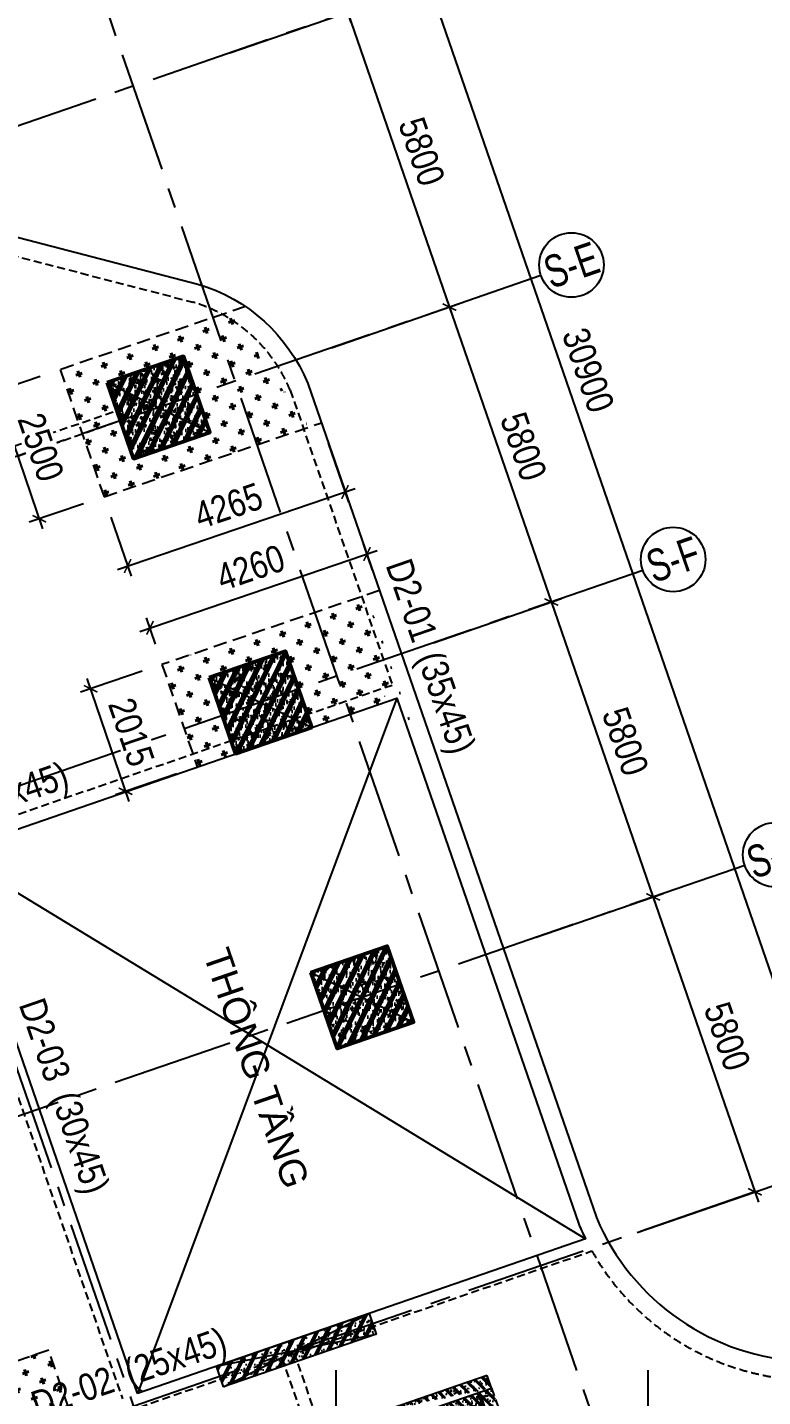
# Model space of a CAD drawing. Header units: millimetres. Extents: x -80883 to 1826631, y -376836 to 309394.
# Drawn here: x 1123186 to 1136849, y -313484 to -288030 of the extents above; entities that cross this region are included whole.
import ezdxf
from ezdxf.enums import TextEntityAlignment as Align

# ---------------------------------------------------------------- set-up
doc = ezdxf.new("R2010")
doc.units = ezdxf.units.MM
doc.header["$LTSCALE"] = 100
doc.header["$PDMODE"] = 32
doc.header["$PDSIZE"] = 2.5
for name, pattern in [('CENTER2', [1.125, 0.75, -0.125, 0.125, -0.125]), ('DASHED', [4.5, 3, -1.5]), ('HIDDEN', [0.375, 0.25, -0.125])]:
    doc.linetypes.add(name, pattern=pattern)
for name, color, linetype, lineweight in [('0-Hatch', 250, 'Continuous', 40), ('ccu12-Tencaukien', 9, 'Continuous', 15), ('KT-Net cot vach', 6, 'Continuous', 50), ('ST_MBDV Cot vach 220805$0$Xref_ST_MBDV Cot vach 30.7.2022$0$KT-Net cot vach', 6, 'Continuous', 50)]:
    doc.layers.add(name, color=color, linetype=linetype, lineweight=lineweight)
for name, color, linetype in [('0-khuat', 3, 'HIDDEN'), ('A-GLAZ', 135, 'Continuous'), ('ccu11-Khuat', 9, 'DASHED'), ('ccu11-Thay', 7, 'Continuous'), ('ccu12-Text', 31, 'Continuous'), ('ccu12-Truc', 13, 'CENTER2'), ('KC2-DIM', 251, 'Continuous'), ('KT-Dim', 8, 'Continuous'), ('xref.asix of  podium$0$xref.asix of  podium$0$Xref_ST_MBDV Cot vach 30.7.2022$0$KT-Net cot vach', 6, 'Continuous'), ('Xref_ST_MBDV Cot vach 30.7.2022$0$KT-Net cot vach', 6, 'Continuous'), ('Xref_ST_MBDV Cot vach 30.7.2022|Xref_ST_MBDV Cot vach 30.7.2022|Xref_ST_MBDV Cot vach 30.7.2022|Xref_ST_MBDV Cot vach 30.7.2022|A-GRID-SYM', 50, 'Continuous'), ('Xref_ST_MBDV Cot vach 30.7.2022|Xref_ST_MBDV Cot vach 30.7.2022|Xref_ST_MBDV Cot vach 30.7.2022|Xref_ST_MBDV Cot vach 30.7.2022|KC-Betong', 6, 'Continuous')]:
    doc.layers.add(name, color=color, linetype=linetype)
doc.styles.add('Arial', font='arial.ttf', dxfattribs={"width": 0.7})
doc.styles.add('Arial Narrow', font='ARIALN.TTF')
doc.styles.add('HBA-Text', font='GOTHIC.TTF')
doc.dimstyles.new('ccu12-200', dxfattribs={"dimscale": 200, "dimtxt": 2.5, "dimasz": 1, "dimexe": 1, "dimexo": 2, "dimgap": 1, "dimtad": 1, "dimdec": 0, "dimrnd": 5, "dimdsep": 46, "dimtxsty": 'Arial Narrow', "dimblk": 'ARCHTICK', "dimcen": -1, "dimdle": 1, "dimclrd": 256, "dimclre": 256, "dimclrt": 3, "dimadec": 0, "dimazin": 2, "dimtfac": 0.1, "dimtdec": 0, "dimtmove": 0, "dimatfit": 1, "dimldrblk": 'ARCHTICK', "dimfxl": 1, "dimtvp": 0.8333333333333334, "dimtolj": 1, "dimtzin": 12, "dimarcsym": 0})

# ---------------------------------------------------------------- blocks, each defined once
blk = doc.blocks.new('_ARCHTICK')
at = {"color": 0, "linetype": 'ByBlock', "const_width": 0.15}
blk.add_lwpolyline([(-0.5, -0.5), (0.5, 0.5)], dxfattribs=at)
blk = doc.blocks.new('*D994')
at = {"layer": 'Defpoints', "color": 0, "transparency": 16777216}
for p in [(369540.1568463369, -50987.29101526499), (374001.6793293455, -55582.90048880671), (371432.2993522154, -56469.97258824774, -0.001541574509502541)]:
    blk.add_point(p, dxfattribs=at)
at = {"layer": 'KT-Dim', "lineweight": -2, "transparency": 16777216}
for p, q in [((369918.2570784424, -50856.75284275699), (372297.9259439127, -50035.17803667279)), ((372043.606741606, -49911.39700687397), (374066.9484155995, -55771.95060485942)), ((371810.3995843211, -56339.43441573973), (374190.7294453983, -55517.63140255265))]:
    blk.add_line(p, q, dxfattribs=at)
at = {"layer": 'KT-Dim', "lineweight": -2, "transparency": 16777216, "xscale": 200, "yscale": 200, "zscale": 200}
for p, rotation in [((372108.8758278599, -50100.44712292677), 109.0471074728855), ((374001.6793293455, -55582.90048880663), 289.0471074728856)]:
    blk.add_blockref('_ARCHTICK', p, dxfattribs=dict(at, rotation=rotation))
at = {"layer": 'KT-Dim', "color": 3, "transparency": 16777216, "insert": (373485.637401111, -52693.09313867637), "char_height": 500, "attachment_point": 5, "rotation": 289.04710747288556, "style": 'Arial Narrow'}
blk.add_mtext('\\A1;5800', dxfattribs=at)
blk = doc.blocks.new('*D995')
at = {"layer": 'Defpoints', "color": 0, "transparency": 16777216}
for p in [(367648.0184263776, -45504.6080316184, -0.001541574509499016), (372109.5395214034, -50100.21798436528), (369540.1611836329, -50987.28951782151)]:
    blk.add_point(p, dxfattribs=at)
at = {"layer": 'KT-Dim', "lineweight": -2, "transparency": 16777216}
for p, q in [((370151.4669336615, -44428.71450242582), (372174.8086076574, -50289.26810041799)), ((368026.1186584832, -45374.0698591104), (370405.7861359683, -44552.49553222465)), ((369918.2614157385, -50856.75134531352), (372298.5896374562, -50034.94889811127))]:
    blk.add_line(p, q, dxfattribs=at)
at = {"layer": 'KT-Dim', "lineweight": -2, "transparency": 16777216, "xscale": 200, "yscale": 200, "zscale": 200}
for p, rotation in [((370216.7360199156, -44617.76461847861), 109.0471074728855), ((372109.5395214034, -50100.21798436523), 289.0471074728856)]:
    blk.add_blockref('_ARCHTICK', p, dxfattribs=dict(at, rotation=rotation))
at = {"layer": 'KT-Dim', "color": 3, "transparency": 16777216, "insert": (371593.4975931678, -47210.41063423163), "char_height": 500, "attachment_point": 5, "rotation": 289.04710747288556, "style": 'Arial Narrow'}
blk.add_mtext('\\A1;5800', dxfattribs=at)
blk = doc.blocks.new('*D999')
at = {"layer": 'Defpoints', "color": 0, "transparency": 16777216}
for p in [(371432.9632642537, -56469.74337386235, 0.0007328238285898986), (375894.4857472667, -61065.35284741067), (373325.10577014, -61952.42494685058, 0.0007638141083008421)]:
    blk.add_point(p, dxfattribs=at)
at = {"layer": 'KT-Dim', "lineweight": -2, "transparency": 16777216}
for p, q in [((373936.4131595246, -55393.84936547071), (375959.7548335206, -61254.40296346338)), ((371811.0634963593, -56339.20520135434), (374190.7323618314, -55517.63039526953)), ((373703.2060022455, -61821.88677434257), (376083.5358633195, -61000.08376115661))]:
    blk.add_line(p, q, dxfattribs=at)
at = {"layer": 'KT-Dim', "lineweight": -2, "transparency": 16777216, "xscale": 200, "yscale": 200, "zscale": 200}
for p, rotation in [((374001.6822457786, -55582.89948152351), 109.0471074728855), ((375894.4857472667, -61065.35284741058), 289.0471074728856)]:
    blk.add_blockref('_ARCHTICK', p, dxfattribs=dict(at, rotation=rotation))
at = {"layer": 'KT-Dim', "color": 3, "transparency": 16777216, "insert": (375378.4438190309, -58175.5454972767), "char_height": 500, "attachment_point": 5, "rotation": 289.04710747288556, "style": 'Arial Narrow'}
blk.add_mtext('\\A1;5800', dxfattribs=at)
blk = doc.blocks.new('*D1000')
at = {"layer": 'Defpoints', "color": 0, "transparency": 16777216}
for p in [(373325.7696821648, -61952.19573245836, 0.0007356123916695267), (377787.2921651835, -66547.80520600891), (375217.9121880565, -67434.87730544893, 0.0007666026713804702)]:
    blk.add_point(p, dxfattribs=at)
at = {"layer": 'KT-Dim', "lineweight": -2, "transparency": 16777216}
for p, q in [((373703.8699142704, -61821.65755995034), (376083.5387797469, -61000.08275386399)), ((375829.2195774401, -60876.30172406518), (377852.5612514374, -66736.8553220616)), ((375596.012420162, -67304.33913294092), (377976.3422812363, -66482.53611975488))]:
    blk.add_line(p, q, dxfattribs=at)
at = {"layer": 'KT-Dim', "lineweight": -2, "transparency": 16777216, "xscale": 200, "yscale": 200, "zscale": 200}
for p, rotation in [((375894.4886636941, -61065.35184011795), 109.0471074728855), ((377787.2921651835, -66547.80520600884), 289.0471074728856)]:
    blk.add_blockref('_ARCHTICK', p, dxfattribs=dict(at, rotation=rotation))
at = {"layer": 'KT-Dim', "color": 3, "transparency": 16777216, "insert": (377271.2502369471, -63657.99785587307), "char_height": 500, "attachment_point": 5, "rotation": 289.04710747288556, "style": 'Arial Narrow'}
blk.add_mtext('\\A1;5800', dxfattribs=at)
blk = doc.blocks.new('GRID-SYM-flat-103')
at = {"layer": 'Xref_ST_MBDV Cot vach 30.7.2022|Xref_ST_MBDV Cot vach 30.7.2022|Xref_ST_MBDV Cot vach 30.7.2022|Xref_ST_MBDV Cot vach 30.7.2022|A-GRID-SYM'}
blk.add_circle((7.814746150539778e-20, 1.307624847908942e-17, 4.374695749536969e-07), 900.0000000000003, dxfattribs=at)
at = {"layer": 'Xref_ST_MBDV Cot vach 30.7.2022|Xref_ST_MBDV Cot vach 30.7.2022|Xref_ST_MBDV Cot vach 30.7.2022|Xref_ST_MBDV Cot vach 30.7.2022|A-GRID-SYM', "style": 'HBA-Text'}
blk.add_attdef('GRID', text='', height=900.0000000000003, rotation=19.04713795291325, dxfattribs=at).set_placement((7.814746150539778e-20, 1.307624847908942e-17, 4.374695749536969e-07), align=Align.MIDDLE_CENTER)
blk = doc.blocks.new('*D976')
at = {"layer": 'Defpoints', "color": 0, "transparency": 16777216}
for p in [(366646.887502437, -37704.25700299309, 0.0008513056641429317), (379299.6929281668, -66025.65167231504), (376730.3129510398, -66912.72377175502, 0.0007666026713804702)]:
    blk.add_point(p, dxfattribs=at)
at = {"layer": 'KT-Dim', "lineweight": -2, "transparency": 16777216}
for p, q in [((369150.3500194299, -36628.35863698309), (379364.9620144208, -66214.70178836773)), ((367024.9877345426, -37573.71883048506), (369404.6692217366, -36752.13966678189)), ((377108.4131831453, -66782.185599247), (379488.7430442196, -65960.38258606098))]:
    blk.add_line(p, q, dxfattribs=at)
at = {"layer": 'KT-Dim', "lineweight": -2, "transparency": 16777216, "xscale": 200, "yscale": 200, "zscale": 200}
for p, rotation in [((369215.6191056838, -36817.40875303585), 109.0471074728855), ((379299.6929281668, -66025.65167231494), 289.0471074728856)]:
    blk.add_blockref('_ARCHTICK', p, dxfattribs=dict(at, rotation=rotation))
at = {"layer": 'KT-Dim', "color": 3, "transparency": 16777216, "insert": (374688.0158394335, -51272.94954548507), "char_height": 500, "attachment_point": 5, "rotation": 289.04710747288556, "style": 'Arial Narrow'}
blk.add_mtext('\\A1;30900', dxfattribs=at)
blk = doc.blocks.new('*D977')
at = {"layer": 'Defpoints', "color": 0, "transparency": 16777216}
for p in [(367703.8759245061, -37339.33435745394), (366646.887502437, -37704.25700299309), (367648.0184263776, -45504.6080316184)]:
    blk.add_point(p, dxfattribs=at)
at = {"layer": 'KT-Dim', "lineweight": -2, "transparency": 16777216}
for p, q in [((370282.0051054073, -44806.81473479456), (367638.6068382521, -37150.28424140108)), ((367024.9877345426, -37573.71883048506), (367892.9260405588, -37274.06527119987)), ((368026.1186584832, -45374.0698591104), (370405.7861352062, -44552.4955324878))]:
    blk.add_line(p, q, dxfattribs=at)
at = {"layer": 'KT-Dim', "lineweight": -2, "transparency": 16777216, "xscale": 200, "yscale": 200, "zscale": 200}
for p, rotation in [((367703.8759245061, -37339.33435745384), 109.0471074728855), ((370216.7360191534, -44617.76461874177), 289.0471074728856)]:
    blk.add_blockref('_ARCHTICK', p, dxfattribs=dict(at, rotation=rotation))
at = {"layer": 'KT-Dim', "color": 3, "transparency": 16777216, "insert": (369390.665794338, -40829.96882090747), "char_height": 500, "attachment_point": 5, "rotation": 289.04710747288556, "style": 'Arial Narrow'}
blk.add_mtext('\\A1;7700', dxfattribs=at)
blk = doc.blocks.new('LOI-KD-PN')
at = {"layer": 'xref.asix of  podium$0$xref.asix of  podium$0$Xref_ST_MBDV Cot vach 30.7.2022$0$KT-Net cot vach'}
h = blk.add_hatch(dxfattribs=at)
h.set_pattern_fill('1BETONG2-BOP', color=250, scale=30, angle=1.959221683781526e-11, style=0, pattern_type=2)
h.set_pattern_definition([(50.0000000000196, (116462.5052077193, -202415.597105924), (215.1780547802325, -18.82564049470495), [22.5, -247.5]), (355.0000000000196, (116462.5052077193, -202415.597105924), (-41.62540008397717, 225.6576401099893), [18, -198]), (100.4514000000195, (116480.4367117193, -202417.1659079241), (173.5528145141357, 206.8318626183454), [19.122057, -210.3426336]), (46.18420000001959, (116462.5052077193, -202355.597105924), (320.1723145877103, -49.65570429859594), [33.75, -371.25]), (96.63560000001934, (116489.1862312183, -202359.7350980241), (280.3988116645111, 292.2353612702284), [28.68308639999998, -315.5138999999996]), (351.1842000000196, (116462.5052077193, -202355.597105924), (280.3985835399882, 292.2355802776933), [27, -297]), (21.00000000001959, (116492.5052077193, -202370.597105924), (179.0721156355798, -120.7856671995404), [22.5, -247.5]), (226.0000000000196, (116492.5052077193, -202370.597105924), (201.5646367418432, -109.6619427481084), [18, -198]), (71.4514000000196, (116507.427877618, -202380.6625877242), (252.0667885744139, 96.7591490130719), [19.122057, -210.3426336]), (67.5000000000196, (116462.5052077193, -202415.597105924), (-46.77485499139181, 88.31233855206342), [0, -195.6, 0, -201, 0, -198.75]), (4.500000000019592, (116462.5052077193, -202415.597105924), (85.00527716358108, 114.0309565615529), [0, -114.5999999999988, 0, -191.0999999999975, 0, -75.74999999999876]), (327.5000000000196, (116395.6052077189, -202415.5971059243), (160.146730851725, -6.766461520259165), [0, -74.99999999999876, 0, -233.9999999999975, 0, -310.4999999999951]), (317.5000000000196, (116365.6052077189, -202415.5971059243), (174.9558508027056, 30.03149469975515), [0, -97.5, 0, -155.4, 0, -220.5]), (315.0000000000196, (116462.5052077193, -202415.597105924), (90.15611460125399, 90.15611460131564), []), (315.0000000000196, (116462.5052077193, -202378.847105924), (90.15611460125399, 90.15611460131564), [])])
edge = h.paths.add_edge_path()
edge.add_line((360.6418855860829, 4437.403951028595), (-1435.29047197476, 3817.361773282057))
edge.add_line((442.2284024748951, 4201.091252757935), (-1117.40916496329, 3662.62930102367))
edge.add_line((-570.4991636015475, 1312.476543052355), (-1436.987392965704, 3822.231577460188))
edge.add_line((-415.7769247964025, 1630.374288916821), (-1117.409164961427, 3662.62930102367))
edge.add_line((-570.4991636015475, 1312.476543052355), (1225.447126176208, 1932.523638988845))
edge.add_line((-415.7769247964025, 1630.374288916821), (1143.860642641783, 2168.836240651086))
edge.add_line((1143.860642641783, 2168.836240651086), (1225.447126176208, 1932.523638988845))
edge.add_line((442.2284024748951, 4201.091252757935), (360.6418855860829, 4437.403951028595))
at = {"layer": 'Xref_ST_MBDV Cot vach 30.7.2022$0$KT-Net cot vach'}
h = blk.add_hatch(dxfattribs=at)
h.set_pattern_fill('1BETONG2-BOP', color=250, scale=30, angle=1.959221683781526e-11, style=0, pattern_type=2)
h.set_pattern_definition([(50.0000000000196, (116462.5052077183, -202415.5971059242), (215.1780547802325, -18.82564049470495), [22.5, -247.5]), (355.0000000000196, (116462.5052077183, -202415.5971059242), (-41.62540008397717, 225.6576401099893), [18, -198]), (100.4514000000195, (116480.4367117183, -202417.1659079242), (173.5528145141357, 206.8318626183454), [19.122057, -210.3426336]), (46.18420000001959, (116462.5052077183, -202355.5971059242), (320.1723145877103, -49.65570429859594), [33.75, -371.25]), (96.63560000001934, (116489.1862312183, -202359.7350980241), (280.3988116645111, 292.2353612702284), [28.68308639999998, -315.5138999999996]), (351.1842000000196, (116462.5052077183, -202355.5971059242), (280.3985835399882, 292.2355802776933), [27, -297]), (21.00000000001959, (116492.5052077183, -202370.5971059242), (179.0721156355798, -120.7856671995404), [22.5, -247.5]), (226.0000000000196, (116492.5052077183, -202370.5971059242), (201.5646367418432, -109.6619427481084), [18, -198]), (71.4514000000196, (116507.4278776185, -202380.6625877242), (252.0667885744139, 96.7591490130719), [19.122057, -210.3426336]), (67.5000000000196, (116462.5052077183, -202415.5971059242), (-46.77485499139181, 88.31233855206342), [0, -195.6, 0, -201, 0, -198.75]), (4.500000000019592, (116462.5052077183, -202415.5971059242), (85.00527716358108, 114.0309565615529), [0, -114.5999999999991, 0, -191.0999999999983, 0, -75.74999999999913]), (327.5000000000196, (116395.6052077184, -202415.5971059242), (160.146730851725, -6.766461520259165), [0, -74.99999999999913, 0, -233.9999999999983, 0, -310.4999999999965]), (317.5000000000196, (116365.6052077184, -202415.5971059242), (174.9558508027056, 30.03149469975515), [0, -97.5, 0, -155.4, 0, -220.5]), (315.0000000000196, (116462.5052077183, -202415.5971059242), (90.15611460125399, 90.15611460131564), []), (315.0000000000196, (116462.5052077183, -202378.8471059242), (90.15611460125399, 90.15611460131564), [])])
edge = h.paths.add_edge_path()
edge.add_line((360.6418855867814, 4437.403951028653), (-1435.290471974877, 3817.361773282173))
edge.add_line((442.2284024755936, 4201.091252757935), (-1117.409164962359, 3662.62930102367))
edge.add_line((-570.499163600849, 1312.476543052355), (-1436.987392965821, 3822.23157746013))
edge.add_line((-415.7769247966353, 1630.374288916821), (-1117.409164962359, 3662.62930102367))
edge.add_line((-570.499163600849, 1312.476543052355), (1225.447126176325, 1932.523638988787))
edge.add_line((-415.7769247966353, 1630.374288916821), (1143.860642641317, 2168.836240651028))
edge.add_line((1143.860642641084, 2168.836240651028), (1225.447126175975, 1932.523638988787))
edge.add_line((442.2284024755936, 4201.091252757935), (360.6418855868978, 4437.403951028653))
at = {"layer": 'ccu11-Khuat', "color": 6, "ltscale": 0.5, "elevation": 5.849214727798868e-05}
blk.add_lwpolyline([(442.2284024746623, 4201.091252757935), (1143.864305755822, 2168.837505334464)], dxfattribs=at)
at = {"layer": 'KC2-DIM', "color": 252, "ltscale": 0.5, "elevation": 5.849214727798868e-05}
blk.add_lwpolyline([(205.9159478715155, 4119.504343272652), (-415.7769247964025, 1630.374288916879)], dxfattribs=at)
at = {"layer": 'ST_MBDV Cot vach 220805$0$Xref_ST_MBDV Cot vach 30.7.2022$0$KT-Net cot vach', "color": 6, "elevation": 5.849214727798868e-05}
blk.add_lwpolyline([(205.9159478715155, 4119.504343272652), (907.5518511524424, 2087.250595849182)], dxfattribs=at)
at = {"layer": 'xref.asix of  podium$0$xref.asix of  podium$0$Xref_ST_MBDV Cot vach 30.7.2022$0$KT-Net cot vach'}
for p, q in [((360.6418855860829, 4437.403951028595, 6.058219431352707e-05), (-1435.29047197476, 3817.361773282173, 6.526592641280249e-05)), ((442.2284024748951, 4201.091252757935, 5.849214727801644e-05), (360.6418855860829, 4437.403951028595, 6.058219431352707e-05)), ((-1117.40916496329, 3662.62930102367, 6.255962972533113e-05), (442.2284024748951, 4201.091252757935, 5.849214727801644e-05))]:
    blk.add_line(p, q, dxfattribs=at)
at = {"layer": 'Xref_ST_MBDV Cot vach 30.7.2022$0$KT-Net cot vach'}
for p, q in [((360.6418855867814, 4437.403951028653, 6.058219431354095e-05), (-1435.29047197476, 3817.361773282173, 6.526592641280249e-05)), ((442.2284024755936, 4201.091252757935, 5.849214727803032e-05), (360.6418855867814, 4437.403951028653, 6.058219431354095e-05)), ((442.2320668317843, 4201.092513844837, 2.881135378197952e-05), (360.6455499429721, 4437.405212115613, 3.090140081749015e-05)), ((-1117.409164962592, 3662.62930102367, 6.255962972533113e-05), (442.2284024755936, 4201.091252757935, 5.849214727801644e-05))]:
    blk.add_line(p, q, dxfattribs=at)
blk = doc.blocks.new('*U150')
h = blk.add_hatch()
h.set_pattern_fill('VATLIEU04', color=250, scale=40, style=0, pattern_type=2)
h.set_pattern_definition([(49.99999999999999, (-549.9999999999709, 3049.999999999996), (286.9040730403014, -25.10085399303804), [30, -330]), (355, (-549.9999999999709, 3049.999999999996), (-55.50053344520001, 300.8768534800047), [24, -264]), (100.4514, (-526.0913279999709, 3047.908263999996), (231.4037526856086, 275.7758168243814), [25.496076, -280.4568448]), (46.18420000000001, (-549.9999999999709, 3129.999999999996), (426.8964194502578, -66.20760573160723), [45, -495]), (96.6356, (-514.4253019999708, 3124.482677199996), (373.8650822194813, 389.6471483601767), [38.2441152, -420.6852]), (351.1842, (-549.9999999999709, 3129.999999999996), (373.8647780534509, 389.6474403701299), [36, -396]), (21, (-509.9999999999709, 3109.999999999996), (238.7628208473847, -161.0475562661355), [30, -330]), (326.0000000000001, (-509.9999999999709, 3109.999999999996), (97.32613276863269, 290.0600180187412), [24, -264]), (71.4514, (-490.1031067999709, 3096.579357599996), (336.089051432596, 129.012198683981), [25.496076, -280.4568448]), (37.50000000000001, (-549.9999999999709, 3049.999999999996), (4.863942126916267, 133.1575415325246), [0, -260.8, 0, -268, 0, -265]), (7.499999999999999, (-549.9999999999709, 3049.999999999996), (105.2278149768594, 157.7646847529441), [0, -152.8, 0, -254.8, 0, -101]), (327.5, (-639.1999999999709, 3049.999999999996), (213.5289744689636, -9.021948693751902), [0, -100, 0, -312, 0, -414]), (317.5, (-679.1999999999709, 3049.999999999996), (233.2744677369545, 40.04199293292709), [0, -130, 0, -207.2, 0, -294]), (45, (-549.9999999999709, 3049.999999999996), (-120.2081528017131, 120.2081528017131), []), (45, (-549.9999999999709, 3098.999999999996), (-120.2081528017131, 120.2081528017131), [])])
h.paths.add_polyline_path([(-475, -474.9999999999998), (-75, -475.0000000000038), (-74.9999999999709, 2524.999999999996), (-474.9999999999709, 2525)])
at = {"color": 6, "ltscale": 0.25}
blk.add_lwpolyline([(-475, -474.9999999999998), (-75, -475.0000000000038), (-74.9999999999709, 2524.999999999996), (-474.9999999999709, 2525)], close=True, dxfattribs=at)
at = {"layer": 'Defpoints', "linetype": 'ByBlock', "ltscale": 30}
for p, q in [((-75, -475.0000000000038), (-474.9999999999709, 2525)), ((-475, -474.9999999999998), (-74.9999999999709, 2524.999999999996))]:
    blk.add_line(p, q, dxfattribs=at)
blk = doc.blocks.new('*U151')
h = blk.add_hatch()
h.set_pattern_fill('VATLIEU04', color=250, scale=40, style=0, pattern_type=2)
h.set_pattern_definition([(49.99999999999999, (550, -550), (286.9040730403014, -25.10085399303804), [30, -330]), (355, (550, -550), (-55.50053344520001, 300.8768534800047), [24, -264]), (100.4514, (573.908672, -552.091736), (231.4037526856086, 275.7758168243814), [25.496076, -280.4568448]), (46.18420000000001, (550, -470), (426.8964194502578, -66.20760573160723), [45, -495]), (96.6356, (585.574698, -475.5173228), (373.8650822194813, 389.6471483601767), [38.2441152, -420.6852]), (351.1842, (550, -470), (373.8647780534509, 389.6474403701299), [36, -396]), (21, (590, -490), (238.7628208473847, -161.0475562661355), [30, -330]), (326.0000000000001, (590, -490), (97.32613276863269, 290.0600180187412), [24, -264]), (71.4514, (609.8968932, -503.4206424), (336.089051432596, 129.012198683981), [25.496076, -280.4568448]), (37.50000000000001, (550, -550), (4.863942126916267, 133.1575415325246), [0, -260.8, 0, -268, 0, -265]), (7.499999999999999, (550, -550), (105.2278149768594, 157.7646847529441), [0, -152.8, 0, -254.8, 0, -101]), (327.5, (460.8, -550), (213.5289744689636, -9.021948693751902), [0, -100, 0, -312, 0, -414]), (317.5, (420.8, -550), (233.2744677369545, 40.04199293292709), [0, -130, 0, -207.2, 0, -294]), (45, (550, -550), (-120.2081528017131, 120.2081528017131), []), (45, (550, -501), (-120.2081528017131, 120.2081528017131), [])])
h.paths.add_polyline_path([(-475, 475), (1025, 475), (1025, -1025), (-475, -1025)])
at = {"color": 6, "ltscale": 0.25}
blk.add_lwpolyline([(-475, 475), (1025, 475), (1025, -1025), (-475, -1025)], close=True, dxfattribs=at)
at = {"layer": 'Defpoints', "linetype": 'ByBlock', "ltscale": 30}
for p, q in [((1025, 475), (-475, -1025)), ((-475, 475), (1025, -1025))]:
    blk.add_line(p, q, dxfattribs=at)
blk = doc.blocks.new('MBDVCOTVACH-T2-T6-PN')
at = {"layer": 'KT-Net cot vach', "rotation": 19.04713795399666}
for p in [(57391.73514500447, 5823.388029050664), (59284.5415629372, 340.9356704584789), (61177.34796688659, -5141.516692961333)]:
    blk.add_blockref('*U151', p, dxfattribs=at)
at = {"layer": 'Xref_ST_MBDV Cot vach 30.7.2022|Xref_ST_MBDV Cot vach 30.7.2022|Xref_ST_MBDV Cot vach 30.7.2022|Xref_ST_MBDV Cot vach 30.7.2022|KC-Betong', "linetype": 'ByBlock', "xscale": -0.9999999999999989, "rotation": 289.0471379532163}
blk.add_blockref('*U150', (59241.89047800889, -11945.67000419629), dxfattribs=at)
blk = doc.blocks.new('*U690')
at = {"layer": 'ccu12-Tencaukien', "color": 8, "ltscale": 10000}
blk.add_line((360.6565736538532, -155.3215232637356), (354.4065714950475, -155.3215232637356), dxfattribs=at)
at = {"layer": 'ccu12-Text', "color": 2, "style": 'Arial Narrow', "width": 0.8}
blk.add_attdef('SH', text='', height=300, dxfattribs=at).set_placement((275.6048113084853, 5.864471777974813), align=Align.BOTTOM_RIGHT)
at = {"layer": 'ccu12-Text', "color": 31, "style": 'Arial Narrow', "width": 0.8}
for tag, p in [('(', (507.5315725744504, -75.41116959831947)), ('KT', (632.605666770517, -75.41116959831947)), (')', (962.8971199221714, -75.41116959831947))]:
    blk.add_attdef(tag, text='', height=250, dxfattribs=at).set_placement(p, align=Align.BOTTOM_LEFT)
blk = doc.blocks.new('*U693')
at = {"layer": 'ccu12-Tencaukien', "color": 8, "ltscale": 10000}
blk.add_line((360.6565736538532, -155.3215232637356), (354.4065714950475, -155.3215232637356), dxfattribs=at)
at = {"layer": 'ccu12-Text', "color": 2, "style": 'Arial Narrow', "width": 0.8}
blk.add_attdef('SH', text='', height=300, dxfattribs=at).set_placement((275.6048113084853, 5.864471777974813), align=Align.BOTTOM_RIGHT)
at = {"layer": 'ccu12-Text', "color": 31, "style": 'Arial Narrow', "width": 0.8}
for tag, p in [('(', (507.5315725744504, -75.41116959831947)), ('KT', (632.605666770517, -75.41116959831947)), (')', (962.8971199221714, -75.41116959831947))]:
    blk.add_attdef(tag, text='', height=250, dxfattribs=at).set_placement(p, align=Align.BOTTOM_LEFT)
blk = doc.blocks.new('MBKC-T2-PN')
at = {"layer": 'ccu11-Khuat', "ltscale": 0.5}
for p, q in [((49736.70789761795, 3098.858113474038), (56967.16337568359, 5597.461356862332)), ((49802.03085566871, 2909.826605117647), (57032.48633373436, 5408.429848505941)), ((53593.07500439906, -2708.401256972284, -2.677769264985028e-08), (57068.67228350672, -12775.35597488185, -2.677769264985028e-08)), ((61558.627097741, -15668.39530091808, -2.677769264985028e-08), (60269.57203093776, -11934.68910823297, -2.677769264985028e-08)), ((60033.25942757493, -12016.27559235127, -2.677769264985028e-08), (60490.14381008549, -13339.62637807318, -2.677769264985028e-08))]:
    blk.add_line(p, q, dxfattribs=at)
at = {"layer": 'ccu11-Khuat', "ltscale": 0.5, "elevation": -2.677769264985028e-08}
blk.add_lwpolyline([(57386.55828894489, -12930.04420790478), (65794.96816600184, -10027.05643183063, 0.260495241581582), (69736.50495830015, -12426.6161779894), (99368.00793614518, -12426.6161779894, -0.2609853684017961), (101894.5837610736, -14307.26193159987), (105248.9736585456, -29866.61846812873, -0.450430548376512), (100589.6931814908, -35326.6158653514), (55455.61416863091, -35326.6158653514, -0.3270381078692864), (50922.90468503162, -31997.94642836676), (46413.0024276413, -18965.37748569861, 0.4276044270060953), (30445.87231722521, -12504.80555859185), (12824.43251889106, -18584.35473983688, -0.1315578741241553), (10225.70651983377, -18473.84767023224), (9061.065310114762, -18020.38528109412, -0.1846755877232493), (7455.469289202709, -16623.04162249499), (2976.957835427951, -9107.263866643538, -0.02202630655640508), (-406.9169527585618, -3413.254662496154, -0.399242345885018), (1800.966408062493, 257.1217708188342), (31224.41949791997, 10401.15608117677, -0.1203839840985261), (42572.85465626395, 11719.39024886949), (58379.85115727969, 7611.132730447047, -0.2258253160871416), (60186.44089432061, 5977.409135053749), (62085.54238365032, 488.0873970090761), (51857.30011690897, -3043.19410645077)], format="xyb", dxfattribs=at)
at = {"layer": 'ccu11-Thay', "ltscale": 0.5}
for p, q in [((62167.30062234309, 251.7665476913098, -2.677769264985028e-08), (65550.750004909, -9528.03845466848, -2.677769264985028e-08)), ((57352.23414110253, -12677.41437328281, -2.677769264985028e-08), (53876.64994175569, -2610.497540476616, -2.677769264985028e-08))]:
    blk.add_line(p, q, dxfattribs=at)
at = {"layer": 'ccu11-Thay', "elevation": -2.677769264985028e-08}
blk.add_lwpolyline([(31106.50862324028, 10730.72166345781, -0.1205795836710196), (42638.87427653908, 12063.859528495), (58473.93031160696, 7948.309303218033, -0.2272385897093211), (60513.964432284, 6101.209794561379), (65878.81921774126, -9405.815059417277, 0.2908633368540378), (69743.13952882006, -12076.6161779894), (99390.07919017388, -12076.6161779894, -0.2655275921417467), (102229.2245215473, -14198.71881677723), (105593.7353260962, -29805.02123810095, -0.4513714951595503), (100592.7770390881, -35676.6158653514), (55455.39553553029, -35676.6158653514, -0.3267809868965265), (50590.57907296135, -32107.86789232772), (46084.8424524439, -19087.33667168533, 0.427810969143063), (30575.2745344413, -12830.40558466513), (12920.16765186726, -18921.57020124164, -0.1330764012900887), (10109.49357222929, -18804.19336872117), (8937.306803341722, -18347.79305564612, -0.183720991931343), (7150.621857264778, -16795.18900673359), (2680.126648878446, -9292.86400619999, -0.02215701127767281), (-737.5723420327995, -3537.213185448665, -0.4024491153328594), (1696.95094252727, 591.477936539799), (31106.50862324028, 10730.72166345781)], format="xyb", dxfattribs=at)
at = {"layer": 'ccu11-Thay', "ltscale": 0.5, "elevation": -2.677769264985028e-08}
blk.add_lwpolyline([(53876.64994175569, -2610.497540476616), (62167.30062233959, 251.7665476900875), (65551.80771612958, -9531.095751609828, 0.01583995471846688), (65676.43652472645, -9803.499076742737), (57352.23414110253, -12677.41437328281)], format="xyb", dxfattribs=at)
at = {"layer": 'KC2-DIM', "color": 252, "ltscale": 0.5, "elevation": -2.677769264985028e-08}
for points in [[(62167.30062233959, 251.7665476900875), (57352.23414110253, -12677.41437328281)], [(53876.64994175569, -2610.497540476616), (65676.43652472645, -9803.499076742737)]]:
    blk.add_lwpolyline(points, dxfattribs=at)
blk = doc.blocks.new('MC3000X3000')
at = {"layer": '0-Hatch', "ltscale": 2}
h = blk.add_hatch(dxfattribs=at)
h.set_pattern_fill('CROSS', color=256, scale=1000, style=0)
h.set_pattern_definition([(360, (0, -4.656612873077393e-10), (250, 250), [125, -375]), (90, (62.5, -62.50000000046566), (-250, 250), [125, -375])])
h.paths.add_polyline_path([(7876789.000000002, 1547059), (7876789.000000002, 1550059), (7873789.000000002, 1550059), (7873789.000000002, 1547059)])
at = {"layer": '0-khuat', "ltscale": 10}
blk.add_lwpolyline([(7873789.000000002, 1547059), (7876789.000000002, 1547059), (7876789.000000002, 1550059), (7873789.000000002, 1550059)], close=True, dxfattribs=at)
blk = doc.blocks.new('MBKC-N-T2')
at = {"layer": '0-Hatch', "ltscale": 2}
h = blk.add_hatch(dxfattribs=at)
h.set_pattern_fill('CROSS', color=256, scale=1000, angle=109.047137953997, style=0)
h.set_pattern_definition([(109.0471379539969, (4091593.946117996, -6933084.667856306), (-317.8990851971258, 154.7261181275824), [124.9999999999989, -374.9999999999955]), (199.0471379539969, (4091632.627647527, -6933005.193085007), (-154.7261181275824, -317.8990851971258), [124.9999999999988, -374.9999999999954])])
h.paths.add_polyline_path([(59051.95227371668, 7426.608300674299), (55911.42342838924, 6357.379224902543), (56727.28798774118, 3994.253112992039), (60528.76161919418, 5293.798177054035)])
h = blk.add_hatch(dxfattribs=at)
h.set_pattern_fill('CROSS', color=256, scale=1000, angle=109.047137953997, style=0)
h.set_pattern_definition([(109.0471379539969, (4093486.75284554, -6938567.119606081), (-317.8990851971258, 154.7261181275824), [124.9999999999989, -374.9999999999955]), (199.0471379539969, (4093525.434375071, -6938487.644834783), (-154.7261181275824, -317.8990851971258), [124.9999999999988, -374.9999999999954])])
h.paths.add_polyline_path([(62167.30062233959, 251.7665476900875), (62330.44306778349, -219.7940177588607), (62424.31315714703, -187.7039702416514), (61608.44859779463, 2175.422141668852), (57804.23015593318, 874.9274751269841), (58461.12673191284, -1027.752857935557)])
at = {"layer": '0-khuat', "ltscale": 10}
for p, q in [((59355.87744674669, 7530.083112678025), (55911.42342838924, 6357.379224902543)), ((55911.42342838924, 6357.379224902543), (56727.28798774118, 3994.253112992039)), ((56727.28798774118, 3994.253112992039), (60767.06158240512, 5369.640380450292)), ((61845.99757787585, 2250.993563957105), (57804.23015593318, 874.9274751269841)), ((57804.23015593318, 874.9274751269841), (58461.12673191261, -1027.752857935498))]:
    blk.add_line(p, q, dxfattribs=at)
at = {"layer": '0-khuat', "linetype": 'HIDDEN', "ltscale": 10, "rotation": 109.0471379539969}
blk.add_blockref('MC3000X3000', (4088615.372785043, -6952534.429600818), dxfattribs=at)
blk = doc.blocks.new('*D1117')
at = {"layer": 'Defpoints', "color": 0, "ltscale": 0.5, "transparency": 16777216}
for p in [(1128649.183617422, -295379.8133848215), (1124609.410022758, -296755.2006522798), (1129087.91250714, -296668.4434498469)]:
    blk.add_point(p, dxfattribs=at)
at = {"layer": 'KC2-DIM', "lineweight": -2, "ltscale": 0.5, "transparency": 16777216}
for p, q in [((1128778.1013323, -295758.4691952757), (1129152.371364579, -296857.771355074)), ((1124858.811007249, -298108.2895747441), (1129277.240412368, -296603.9845924081)), ((1124738.327737636, -297133.8564627339), (1125112.597769915, -298233.1586225323))]:
    blk.add_line(p, q, dxfattribs=at)
at = {"layer": 'KC2-DIM', "lineweight": -2, "ltscale": 0.5, "transparency": 16777216, "xscale": 200, "yscale": 200, "zscale": 200}
for p, rotation in [((1129087.91250714, -296668.4434498469), 18.80173053247372), ((1125048.138912476, -298043.8307173052), 198.8017305324737)]:
    blk.add_blockref('_ARCHTICK', p, dxfattribs=dict(at, rotation=rotation))
at = {"layer": 'KC2-DIM', "color": 3, "ltscale": 0.5, "transparency": 16777216, "insert": (1126921.2894738, -296925.1448927718), "char_height": 500, "attachment_point": 5, "rotation": 18.801730532473716, "style": 'Arial Narrow', "bg_fill": 3, "box_fill_scale": 1.1, "bg_fill_color": 256, "bg_fill_true_color": 13158600, "bg_fill_transparency": 0}
blk.add_mtext('\\A1;4265', dxfattribs=at)
blk = doc.blocks.new('*D1118')
at = {"layer": 'Defpoints', "color": 0, "ltscale": 0.5, "transparency": 16777216}
for p in [(1123803.681695179, -294388.6235439721), (1122601.172874698, -294798.0314679412), (1124609.410022758, -296755.2006522798)]:
    blk.add_point(p, dxfattribs=at)
at = {"layer": 'KC2-DIM', "lineweight": -2, "ltscale": 0.5, "transparency": 16777216}
for p, q in [((1123425.025884725, -294517.5412588499), (1122411.844969471, -294862.4903253802)), ((1123471.360059716, -297353.9364814759), (1122536.714017259, -294608.7035627142)), ((1124230.754212304, -296884.1183671576), (1123217.57329705, -297229.0674336879))]:
    blk.add_line(p, q, dxfattribs=at)
at = {"layer": 'KC2-DIM', "lineweight": -2, "ltscale": 0.5, "transparency": 16777216, "xscale": 200, "yscale": 200, "zscale": 200}
for p, rotation in [((1122601.172874698, -294798.0314679412), 108.8017305324802), ((1123406.901202277, -297164.608576249), 288.8017305324802)]:
    blk.add_blockref('_ARCHTICK', p, dxfattribs=dict(at, rotation=rotation))
at = {"layer": 'KC2-DIM', "color": 3, "ltscale": 0.5, "transparency": 16777216, "insert": (1123435.029229292, -295834.583786087), "char_height": 500, "attachment_point": 5, "rotation": 288.8017305324802, "style": 'Arial Narrow', "bg_fill": 3, "box_fill_scale": 1.1, "bg_fill_color": 256, "bg_fill_true_color": 13158600, "bg_fill_transparency": 0}
blk.add_mtext('\\A1;2500', dxfattribs=at)
blk = doc.blocks.new('*D1119')
at = {"layer": 'Defpoints', "color": 0, "ltscale": 0.5, "transparency": 16777216}
for p in [(1125694.513418042, -299871.7477067501), (1124361.637273881, -300325.5406817325), (1126343.248766929, -301777.2066232073)]:
    blk.add_point(p, dxfattribs=at)
at = {"layer": 'KC2-DIM', "lineweight": -2, "ltscale": 0.5, "transparency": 16777216}
for p, q in [((1125315.857607588, -300000.6654216279), (1124172.309368654, -300389.9995391715)), ((1125074.831480207, -302420.3275034169), (1124297.178416442, -300136.2127765054)), ((1125964.592956475, -301906.1243380851), (1124821.044717541, -302295.4584556287))]:
    blk.add_line(p, q, dxfattribs=at)
at = {"layer": 'KC2-DIM', "lineweight": -2, "ltscale": 0.5, "transparency": 16777216, "xscale": 200, "yscale": 200, "zscale": 200}
for p, rotation in [((1124361.637273881, -300325.5406817325), 108.8017305324782), ((1125010.372622769, -302230.9995981898), 288.8017305324782)]:
    blk.add_blockref('_ARCHTICK', p, dxfattribs=dict(at, rotation=rotation))
at = {"layer": 'KC2-DIM', "color": 3, "ltscale": 0.5, "transparency": 16777216, "insert": (1125116.997139129, -301131.5339039531), "char_height": 500, "attachment_point": 5, "rotation": 288.8017305324782, "style": 'Arial Narrow', "bg_fill": 3, "box_fill_scale": 1.1, "bg_fill_color": 256, "bg_fill_true_color": 13158600, "bg_fill_transparency": 0}
blk.add_mtext('\\A1;2015', dxfattribs=at)
blk = doc.blocks.new('*D1120')
at = {"layer": 'Defpoints', "color": 0, "ltscale": 0.5, "transparency": 16777216}
for p in [(1129497.06909873, -297819.8247695728), (1129728.118451837, -298498.4605966095), (1125694.513418042, -299871.7477067502)]:
    blk.add_point(p, dxfattribs=at)
at = {"layer": 'KC2-DIM', "lineweight": -2, "ltscale": 0.5, "transparency": 16777216}
for p, q in [((1125274.136159708, -299257.5707371524), (1129686.397003957, -297755.3659121339)), ((1129599.20073696, -298119.8047861553), (1129432.610241291, -297630.4968643457)), ((1125565.595703164, -299493.091896296), (1125399.005207496, -299003.7839744864))]:
    blk.add_line(p, q, dxfattribs=at)
at = {"layer": 'KC2-DIM', "lineweight": -2, "ltscale": 0.5, "transparency": 16777216, "xscale": 200, "yscale": 200, "zscale": 200}
for p, rotation in [((1129497.06909873, -297819.8247695728), 18.80173053247678), ((1125463.464064935, -299193.1118797135), 198.8017305324768)]:
    blk.add_blockref('_ARCHTICK', p, dxfattribs=dict(at, rotation=rotation))
at = {"layer": 'KC2-DIM', "color": 3, "ltscale": 0.5, "transparency": 16777216, "insert": (1127333.530345824, -298075.4761338389), "char_height": 500, "attachment_point": 5, "rotation": 18.801730532476785, "style": 'Arial Narrow', "bg_fill": 3, "box_fill_scale": 1.1, "bg_fill_color": 256, "bg_fill_true_color": 13158600, "bg_fill_transparency": 0}
blk.add_mtext('\\A1;4260', dxfattribs=at)
blk = doc.blocks.new('Grid-ST-flat-3')
at = {"layer": 'ccu12-Truc', "ltscale": 30}
for p, q in [((361622.2284453712, -32650.9097540056), (374729.8888652188, -70616.82275023795)), ((354060.2251921427, -35261.67722702224), (370215.9049475128, -82056.07930523856)), ((371917.5285306431, -44030.56765644263), (347796.6934022299, -52358.24085405765)), ((373810.3320323362, -49513.02102186111), (349695.2078323849, -57838.72253210987)), ((375703.1355340295, -54995.47438727947), (343807.6216429826, -66007.34088114498)), ((377595.9390357226, -60477.92775269795), (312746.7367284152, -82866.99351539748)), ((377787.2916931124, -66547.80383867014), (314639.543147344, -88349.44587364572)), ((369999.3874795342, -69862.92378625314), (369999.3874795342, -104409.5824195731)), ((375799.3874795342, -69862.92378625314), (375799.3874795342, -104409.5824195731))]:
    blk.add_line(p, q, dxfattribs=at)
at = {"layer": 'KT-Dim'}
ref = blk.add_blockref('GRID-SYM-flat-103', (374377.4769590875, -49317.21696731605, 0.001425881237029164), dxfattribs=dict(at, xscale=0.6666666666666666, yscale=0.6666666666666666, zscale=0.6666666666666666))
ref.add_attrib('GRID', 'S-E', dxfattribs={"layer": 'Xref_ST_MBDV Cot vach 30.7.2022|Xref_ST_MBDV Cot vach 30.7.2022|Xref_ST_MBDV Cot vach 30.7.2022|Xref_ST_MBDV Cot vach 30.7.2022|A-GRID-SYM', "height": 600, "rotation": 19, "style": 'HBA-Text', "width": 0.75}).set_placement((374377.4769590875, -49317.21696731605, 0.001425881237029164), align=Align.MIDDLE_CENTER)
ref = blk.add_blockref('GRID-SYM-flat-103', (376267.3946573074, -54791.30224305955, -0.0008485171010659681), dxfattribs=dict(at, xscale=0.6666666666666666, yscale=0.6666666666666666, zscale=0.6666666666666666))
ref.add_attrib('GRID', 'S-F', dxfattribs={"layer": 'Xref_ST_MBDV Cot vach 30.7.2022|Xref_ST_MBDV Cot vach 30.7.2022|Xref_ST_MBDV Cot vach 30.7.2022|Xref_ST_MBDV Cot vach 30.7.2022|A-GRID-SYM', "height": 600, "rotation": 19, "style": 'HBA-Text', "width": 0.75}).set_placement((376267.3946573074, -54791.30224305955, -0.0008485171010659681), align=Align.MIDDLE_CENTER)
ref = blk.add_blockref('GRID-SYM-flat-103', (378163.0897863387, -60282.12165964406, -0.0008513056641429317), dxfattribs=dict(at, xscale=0.6666666666666666, yscale=0.6666666666666666, zscale=0.6666666666666666))
ref.add_attrib('GRID', 'S-H', dxfattribs={"layer": 'Xref_ST_MBDV Cot vach 30.7.2022|Xref_ST_MBDV Cot vach 30.7.2022|Xref_ST_MBDV Cot vach 30.7.2022|Xref_ST_MBDV Cot vach 30.7.2022|A-GRID-SYM', "height": 600, "rotation": 19, "style": 'HBA-Text', "width": 0.75}).set_placement((378163.0897863387, -60282.12165964406, -0.0008513056641429317), align=Align.MIDDLE_CENTER)
for base, p1, p2, picture, middle in [((379299.6929281668, -66025.65167231504, -0.0008513056641429317), (366646.887502437, -37704.25700299307), (376730.3129510398, -66912.723771755, -8.470299276246152e-05), '*D976', (374688.0158394335, -51272.94954548507, -0.0008513056641429317)), ((367703.8759245061, -37339.33435745394), (367648.0184263776, -45504.6080316184), (366646.887502437, -37704.25700299307), '*D977', (369390.665794338, -40829.96882090747)), ((372109.5395214034, -50100.21798436528, 0.001541574509502569), (367648.0184263776, -45504.6080316184), (369540.161183633, -50987.2895178215, 0.001541574509502569), '*D995', (371593.4975931678, -47210.41063423163, 0.001541574509502569)), ((374001.6793293455, -55582.90048880671, 0.001541574509502569), (369540.1568463368, -50987.29101526498, 0.001541574509502791), (371432.2993522154, -56469.97258824773), '*D994', (373485.637401111, -52693.09313867637, 0.001541574509502569)), ((375894.4857472667, -61065.35284741067, -0.0007356123916695267), (371432.9632642537, -56469.74337386234, -2.788563079628159e-06), (373325.10577014, -61952.42494685057, 2.820171663131532e-05), '*D999', (375378.4438190309, -58175.5454972767, -0.0007356123916695267)), ((377787.2921651835, -66547.80520600891, -0.0007356123916695267), (373325.7696821648, -61952.19573245837), (375217.9121880564, -67434.87730544893, 3.099027971094348e-05), '*D1000', (377271.2502369471, -63657.99785587307, -0.0007356123916695267))]:
    dim = blk.add_linear_dim(base=base, p1=p1, p2=p2, angle=109.0471074728856, dimstyle='ccu12-200', dxfattribs=at)
    dim.commit()
    dim.dimension.update_dxf_attribs({"geometry": picture, "text_midpoint": middle})

msp = doc.modelspace()

# ---------------------------------------------------------------- linework, layer by layer
at = {"layer": 'A-GLAZ'}
msp.add_lwpolyline([(1098988.630658257, -290018.7321018141, -0.1205795836710196), (1110520.996311556, -288685.5942367769), (1126356.052346624, -292801.1444620539, -0.2272385897093211), (1128396.086467301, -294648.2439707106), (1133760.941252758, -310155.2688246892, 0.2908633368540378), (1137625.261563837, -312826.0699432613), (1167272.201225191, -312826.0699432613, -0.2655275921417467), (1170111.346556564, -314948.1725820492), (1173475.857361113, -330554.4750033729, -0.4513714951595503), (1168474.899074105, -336426.0696306233), (1123337.517570547, -336426.0696306233, -0.3267809868965265), (1118472.701107978, -332857.3216575996), (1113966.964487461, -319836.7904369573, 0.427810969143063), (1098457.396569458, -313579.8593499371), (1080802.289686884, -319671.0239665136, -0.1330764012900887), (1077991.615607246, -319553.6471339931), (1076819.428838359, -319097.2468209181, -0.183720991931343), (1075032.743892282, -317544.6427720055), (1070562.248683895, -310042.3177714719, -0.02215701127767281), (1067144.549692984, -304286.6669507206, -0.4024491153328594), (1069579.072977544, -300157.9758287321), (1098988.630658257, -290018.7321018141)], format="xyb", dxfattribs=at)

# ---------------------------------------------------------------- block references
for name, p in [('Grid-ST-flat-3', (758919.5391998056, -243129.7985158589)), ('MBKC-N-T2', (1067882.122035017, -300749.4537652719))]:
    msp.add_blockref(name, p)
at = {"layer": 'ccu12-Tencaukien', "extrusion": (-7.825994902301875e-07, -7.350826757026604e-07, 0.9999999999994236)}
ref = msp.add_blockref('*U690', (1130124.832593823, -299818.9732080024, 0.2756587686368327), dxfattribs=dict(at, xscale=1.815893337873056, yscale=1.815893337873056, zscale=1.815893337873056, rotation=268.6206537066452))
ref.add_attrib('KT', '(35x45)', dxfattribs={"color": 31, "extrusion": (-7.825994902301875e-07, -7.350826757026604e-07, 0.9999999999994236), "height": 499.9999999999999, "rotation": 289.0837199907818, "style": 'Arial Narrow'}).set_placement((1130281.113536234, -299792.289578841, -0.6641723097936926), align=Align.BOTTOM_LEFT)
ref.add_attrib('SH', 'D2-01', dxfattribs={"color": 2, "extrusion": (-7.825994902301875e-07, -7.350826757026604e-07, 0.9999999999994236), "height": 499.9999999999999, "rotation": 289.0837199907818, "style": 'Arial Narrow'}).set_placement((1130206.153089293, -299548.4683557894, -0.6639157352142765), align=Align.BOTTOM_RIGHT)
at = {"layer": 'ccu12-Tencaukien', "extrusion": (4.376655619254604e-07, -9.80437330037572e-07, 0.9999999999994236)}
ref = msp.add_blockref('*U693', (1122181.889925392, -303172.0979189918, -0.1541610381571219), dxfattribs=dict(at, xscale=1.815893337873054, yscale=1.815893337873054, zscale=1.815893337873054, rotation=339.469833737933))
ref.add_attrib('KT', '(25x45)', dxfattribs={"color": 31, "extrusion": (4.376655619254604e-07, -9.80437330037572e-07, 0.9999999999994236), "height": 499.9999999999999, "rotation": 19.02100700350106, "style": 'Arial Narrow'}).set_placement((1122208.069685328, -302915.137960032, 0.7881680550580391), align=Align.BOTTOM_LEFT)
ref.add_attrib('SH', 'D2-02', dxfattribs={"color": 2, "extrusion": (4.376655619254604e-07, -9.80437330037572e-07, 0.9999999999994236), "height": 499.9999999999999, "rotation": 19.02100700350106, "style": 'Arial Narrow'}).set_placement((1121953.032939608, -303006.5371201528, 0.7883791372288536), align=Align.BOTTOM_RIGHT)
at = {"layer": 'ccu12-Tencaukien', "extrusion": (-9.80437330037572e-07, -4.376655619254602e-07, 0.9999999999994236)}
ref = msp.add_blockref('*U693', (1123222.313044416, -307945.8741994133, 0.3453441389851241), dxfattribs=dict(at, xscale=1.815893337873054, yscale=1.815893337873054, zscale=1.815893337873054, rotation=249.4698337379082))
ref.add_attrib('KT', '(30x45)', dxfattribs={"color": 31, "extrusion": (-9.80437330037572e-07, -4.376655619254602e-07, 0.9999999999994236), "height": 499.9999999999999, "rotation": 289.0210070006092, "style": 'Arial Narrow'}).set_placement((1123479.273003375, -307972.0539593497, -0.9668694785698312), align=Align.BOTTOM_LEFT)
ref.add_attrib('SH', 'D2-03', dxfattribs={"color": 2, "extrusion": (-9.80437330037572e-07, -4.376655619254602e-07, 0.9999999999994236), "height": 499.9999999999999, "rotation": 289.0210070006092, "style": 'Arial Narrow'}).set_placement((1123387.873843255, -307717.0172136295, -0.9666583963990164), align=Align.BOTTOM_RIGHT)
at = {"layer": 'ccu12-Tencaukien', "extrusion": (4.376655619254604e-07, -9.80437330037572e-07, 0.9999999999994236)}
ref = msp.add_blockref('*U693', (1125122.092680663, -313688.3343760033, -0.1541610381571216), dxfattribs=dict(at, xscale=1.815893337873054, yscale=1.815893337873054, zscale=1.815893337873054, rotation=339.469833737933))
ref.add_attrib('KT', '(25x45)', dxfattribs={"color": 31, "extrusion": (4.376655619254604e-07, -9.80437330037572e-07, 0.9999999999994236), "height": 499.9999999999999, "rotation": 19.02100700350106, "style": 'Arial Narrow'}).set_placement((1125148.272440599, -313431.3744170436, 0.7997653913430623), align=Align.BOTTOM_LEFT)
ref.add_attrib('SH', 'D2-02', dxfattribs={"color": 2, "extrusion": (4.376655619254604e-07, -9.80437330037572e-07, 0.9999999999994236), "height": 499.9999999999999, "rotation": 19.02100700350106, "style": 'Arial Narrow'}).set_placement((1124893.235694879, -313522.7735771645, 0.7999764735138768), align=Align.BOTTOM_RIGHT)
at = {"layer": 'KC2-DIM', "ltscale": 0.5}
msp.add_blockref('MBKC-T2-PN', (1067882.122035017, -300749.4537652719), dxfattribs=at)
at = {"layer": 'KC2-DIM'}
for name, p in [('MBDVCOTVACH-T2-T6-PN', (1067882.122035017, -300749.4537652719)), ('LOI-KD-PN', (1131368.926525421, -317526.0699320373))]:
    msp.add_blockref(name, p, dxfattribs=at)

# ---------------------------------------------------------------- texts
at = {"layer": 'ccu12-Tencaukien', "color": 31, "style": 'Arial'}
msp.add_text('THÔNG TẦNG', height=499.9999999999998, rotation=289.0471379504801, dxfattribs=at).set_placement((1126447.42055546, -305259.0313635946))

# ---------------------------------------------------------------- next in the draw order: dimensions: what is measured, and where the dimension line sits
at = {"layer": 'KC2-DIM', "ltscale": 0.5}
for p1, p2, distance, picture, middle in [((1124609.410022758, -296755.2006522798), (1128649.183617422, -295379.8133848216), -1361.2679689026886, '*D1117', (1126921.2894738, -296925.1448927718)), ((1126343.24876693, -301777.2066232074), (1125694.513418042, -299871.7477067501), 1408.0081249117331, '*D1119', (1125116.997139129, -301131.5339039531))]:
    dim = msp.add_aligned_dim(p1=p1, p2=p2, distance=distance, dimstyle='ccu12-200', override={"dimfxl": 150, "dimtfill": 1}, dxfattribs=at)
    dim.commit()
    dim.dimension.update_dxf_attribs({"geometry": picture, "text_midpoint": middle})

# ---------------------------------------------------------------- next in the draw order: dimensions: what is measured, and where the dimension line sits
for p1, p2, distance, picture, middle in [((1124609.410022758, -296755.2006522798), (1123803.681695179, -294388.6235439721), 1270.2922150212553, '*D1118', (1123435.029229292, -295834.583786087)), ((1125694.513418042, -299871.7477067501), (1129728.118451837, -298498.4605966094), 716.8893842907163, '*D1120', (1127333.530345824, -298075.4761338389))]:
    dim = msp.add_aligned_dim(p1=p1, p2=p2, distance=distance, dimstyle='ccu12-200', override={"dimfxl": 150, "dimtfill": 1}, dxfattribs=at)
    dim.commit()
    dim.dimension.update_dxf_attribs({"geometry": picture, "text_midpoint": middle})

doc.saveas('drawing.dxf')
